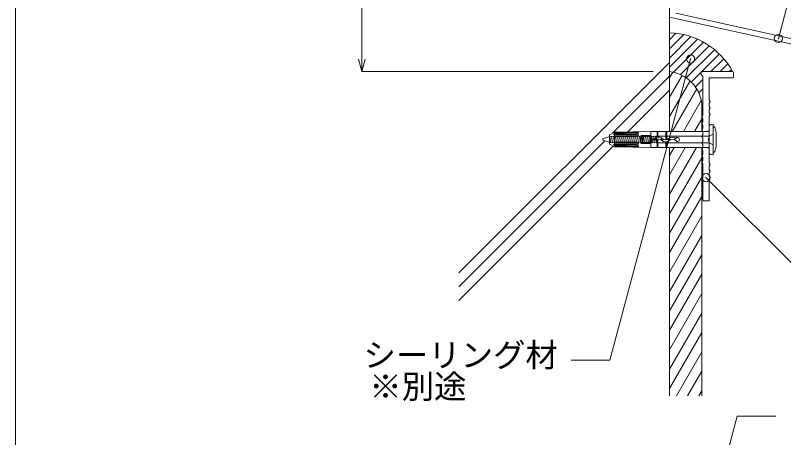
# Model space of a CAD drawing. Units: millimetres at full size, sheet at 1:5; details may follow other scales. Extents: x -675 to 675, y -471 to 460.
# Drawn here: x -675 to -437.8, y 78.1 to 208.6 of the extents above; entities that cross this region are included whole.
import ezdxf
from ezdxf.enums import TextEntityAlignment as Align

# ---------------------------------------------------------------- set-up
doc = ezdxf.new("R2010")
doc.units = ezdxf.units.MM
doc.header["$LTSCALE"] = 5
doc.header["$PDMODE"] = 32
doc.header["$PDSIZE"] = 2.5
doc.layers.add('1-0_芯・寸法線', color=7, linetype='Continuous', lineweight=18)
doc.layers.add('F-F', color=7, linetype='Continuous', lineweight=18)
doc.styles.add('ＭＳ ゴシック', font='')
doc.styles.get('ＭＳ ゴシック').set_extended_font_data('MS Gothic')

msp = doc.modelspace()

# ---------------------------------------------------------------- linework, layer by layer
at = {"layer": '1-0_芯・寸法線'}
for p, q in [((-568.023, 191.222), (-568.023, 251.222)), ((-473.023, 251.222), (-473.023, 172.722)), ((-439.404, 201.423), (-434.796, 218.62)), ((-471.024, 209.222), (-403.024, 194.222)), ((-473.024, 208.515), (-473.024, 208.515)), ((-473.024, 208.432), (-473.024, 208.015)), ((-426.808, 197.821), (-473.024, 208.015)), ((-473.023, 201.056), (-471.018, 203.061)), ((-473.023, 198.228), (-468.617, 202.634)), ((-473.023, 195.399), (-466.416, 202.007)), ((-473.023, 192.571), (-464.384, 201.21)), ((-471.761, 191.004), (-462.502, 200.263)), ((-469.647, 190.29), (-460.757, 199.18)), ((-467.841, 189.267), (-459.14, 197.969)), ((-568.023, 191.222), (-569.059, 195.086)), ((-568.023, 191.222), (-566.988, 195.086)), ((-466.499, 195.1), (-491.426, 102.072)), ((-463.058, 191.222), (-457.647, 196.633)), ((-460.23, 191.222), (-456.276, 195.176)), ((-538.023, 128.985), (-473.023, 193.985)), ((-457.401, 191.222), (-455.027, 193.597)), ((-568.023, 191.222), (-478.023, 191.222)), ((-473.023, 189.286), (-472.001, 191.057)), ((-473.023, 183.286), (-469.125, 190.038)), ((-466.299, 187.982), (-463.221, 191.059)), ((-463.221, 190.222), (-463.221, 191.222)), ((-453.521, 191.222), (-463.221, 191.222)), ((-463.221, 190.222), (-462.721, 189.722)), ((-454.573, 191.222), (-453.905, 191.89)), ((-453.221, 189.522), (-453.221, 190.922)), ((-490.628, 172.138), (-473.023, 189.742)), ((-473.023, 177.286), (-466.653, 188.319)), ((-465.007, 186.445), (-462.721, 188.731)), ((-462.721, 177.723), (-462.721, 189.722)), ((-460.727, 182.473), (-460.727, 189.222)), ((-453.521, 189.222), (-460.727, 189.222)), ((-485.928, 172.595), (-473.023, 185.5)), ((-472.194, 172.722), (-464.616, 185.848)), ((-463.977, 184.646), (-462.721, 185.902)), ((-468.73, 172.722), (-463.2, 182.3)), ((-463.255, 182.54), (-463.221, 182.574)), ((-463.023, 181.222), (-463.023, 172.722)), ((-460.727, 182.473), (-460.427, 181.972)), ((-460.427, 181.972), (-460.727, 181.472)), ((-460.727, 180.494), (-460.727, 181.472)), ((-460.727, 180.494), (-460.427, 179.994)), ((-460.427, 179.994), (-460.727, 179.494)), ((-460.727, 178.475), (-460.727, 179.494)), ((-460.727, 178.475), (-460.427, 177.975)), ((-460.427, 177.975), (-460.727, 177.475)), ((-465.266, 172.722), (-463.023, 176.606)), ((-462.721, 177.723), (-463.023, 177.219)), ((-462.721, 175.71), (-463.023, 175.207)), ((-460.727, 170.722), (-460.727, 177.475)), ((-462.721, 173.712), (-463.023, 173.209)), ((-460.727, 174.253), (-460.727, 166.191)), ((-459.496, 174.972), (-460.278, 174.884)), ((-459.496, 170.222), (-459.496, 174.972)), ((-459.496, 174.167), (-459.496, 166.277)), ((-491.478, 171.112), (-493.448, 170.516)), ((-491.496, 171.629), (-489.97, 172.524)), ((-491.496, 171.629), (-491.496, 168.816)), ((-490.266, 171.237), (-490.862, 171.112)), ((-489.97, 171.967), (-490.277, 171.722)), ((-483.152, 171.722), (-490.277, 171.722)), ((-490.266, 171.237), (-489.958, 169.207)), ((-489.65, 171.237), (-490.247, 171.112)), ((-489.97, 172.351), (-490.172, 172.222)), ((-483.079, 172.222), (-490.172, 172.222)), ((-489.97, 171.361), (-490.172, 171.097)), ((-483.178, 171.097), (-490.172, 171.097)), ((-478.758, 172.722), (-489.97, 172.524)), ((-489.97, 172.351), (-489.97, 172.524)), ((-482.573, 172.492), (-489.97, 172.351)), ((-489.97, 171.967), (-489.97, 172.222)), ((-489.97, 171.967), (-482.573, 172.136)), ((-489.97, 171.361), (-489.97, 171.722)), ((-482.573, 171.607), (-489.97, 171.361)), ((-489.97, 170.222), (-489.97, 171.097)), ((-489.65, 171.237), (-489.343, 169.207)), ((-489.035, 171.237), (-489.631, 171.112)), ((-489.035, 171.237), (-488.727, 169.207)), ((-488.42, 171.237), (-489.016, 171.112)), ((-488.42, 171.237), (-488.112, 169.207)), ((-487.804, 171.237), (-488.401, 171.112)), ((-487.804, 171.237), (-487.496, 169.207)), ((-487.189, 171.237), (-487.785, 171.112)), ((-487.189, 171.237), (-486.881, 169.207)), ((-486.573, 171.237), (-487.17, 171.112)), ((-486.573, 171.237), (-486.266, 169.207)), ((-485.958, 171.237), (-486.554, 171.112)), ((-485.958, 171.237), (-485.65, 169.207)), ((-485.343, 171.237), (-485.939, 171.112)), ((-485.343, 171.237), (-485.035, 169.207)), ((-484.727, 171.237), (-485.324, 171.112)), ((-484.727, 171.237), (-484.42, 169.207)), ((-484.112, 171.237), (-484.708, 171.112)), ((-484.112, 171.237), (-483.804, 169.207)), ((-484.112, 171.237), (-483.804, 169.207)), ((-483.496, 171.237), (-484.093, 171.112)), ((-483.496, 171.237), (-483.189, 169.207)), ((-482.881, 171.237), (-483.478, 171.112)), ((-482.881, 171.237), (-482.573, 169.207)), ((-482.266, 171.237), (-482.862, 171.112)), ((-482.266, 171.237), (-481.958, 169.207)), ((-481.65, 171.237), (-482.247, 171.112)), ((-481.835, 171.285), (-481.835, 169.16)), ((-479.004, 171.41), (-481.712, 171.41)), ((-479.004, 171.16), (-481.712, 171.16)), ((-481.65, 171.237), (-481.343, 169.207)), ((-481.035, 171.237), (-481.631, 171.112)), ((-481.223, 171.16), (-481.223, 169.285)), ((-481.035, 171.237), (-480.727, 169.207)), ((-480.42, 171.237), (-481.016, 171.112)), ((-480.42, 171.237), (-480.112, 169.207)), ((-479.804, 171.237), (-480.401, 171.112)), ((-479.804, 171.237), (-479.496, 169.207)), ((-479.189, 171.237), (-479.785, 171.112)), ((-479.189, 171.237), (-478.881, 169.207)), ((-478.573, 171.237), (-479.17, 171.112)), ((-479.06, 171.16), (-479.06, 169.285)), ((-478.758, 171.343), (-478.758, 172.722)), ((-476.865, 172.722), (-478.758, 172.722)), ((-478.758, 170.91), (-478.758, 169.535)), ((-478.573, 171.237), (-478.266, 169.207)), ((-478.573, 171.237), (-478.266, 169.207)), ((-478.573, 171.237), (-478.266, 169.207)), ((-477.958, 171.237), (-478.554, 171.112)), ((-478.512, 170.91), (-478.512, 170.597)), ((-477.958, 171.237), (-477.65, 169.207)), ((-477.343, 171.237), (-477.939, 171.112)), ((-477.343, 171.237), (-477.035, 169.207)), ((-477.035, 169.21), (-477.035, 171.237)), ((-476.865, 172.722), (-476.865, 170.859)), ((-476.59, 172.722), (-476.59, 170.925)), ((-474.157, 172.722), (-476.59, 172.722)), ((-474.157, 172.722), (-474.157, 170.101)), ((-473.882, 172.722), (-473.882, 170.147)), ((-461.22, 172.722), (-473.882, 172.722)), ((-462.721, 171.698), (-463.023, 171.195)), ((-460.727, 171.237), (-460.727, 169.207)), ((-458.573, 170.222), (-458.573, 172.354)), ((-538.023, 124.742), (-492.965, 169.8)), ((-493.448, 169.929), (-491.208, 169.332)), ((-491.496, 168.816), (-489.97, 167.921)), ((-489.958, 169.21), (-490.592, 169.332)), ((-483.152, 168.722), (-490.277, 168.722)), ((-489.97, 168.477), (-490.277, 168.722)), ((-483.178, 169.347), (-490.172, 169.347)), ((-489.97, 169.084), (-490.172, 169.347)), ((-489.343, 169.21), (-489.977, 169.332)), ((-489.97, 170.222), (-489.97, 169.347)), ((-489.97, 169.084), (-489.97, 168.722)), ((-482.573, 168.838), (-489.97, 169.084)), ((-489.97, 168.477), (-482.573, 168.309)), ((-489.97, 168.477), (-489.97, 168.222)), ((-488.728, 169.21), (-489.362, 169.332)), ((-488.112, 169.21), (-488.746, 169.332)), ((-487.497, 169.21), (-488.131, 169.332)), ((-486.882, 169.21), (-487.515, 169.332)), ((-486.266, 169.21), (-486.9, 169.332)), ((-485.651, 169.21), (-486.285, 169.332)), ((-485.035, 169.21), (-485.669, 169.332)), ((-484.42, 169.21), (-485.054, 169.332)), ((-483.805, 169.21), (-484.438, 169.332)), ((-483.805, 169.21), (-484.438, 169.332)), ((-483.189, 169.21), (-483.823, 169.332)), ((-482.574, 169.21), (-483.208, 169.332)), ((-481.958, 169.21), (-482.592, 169.332)), ((-481.343, 169.21), (-481.977, 169.332)), ((-479.004, 169.285), (-481.712, 169.285)), ((-479.004, 169.035), (-481.712, 169.035)), ((-480.728, 169.21), (-481.362, 169.332)), ((-480.112, 169.21), (-480.746, 169.332)), ((-479.497, 169.21), (-480.131, 169.332)), ((-478.882, 169.21), (-479.515, 169.332)), ((-478.266, 169.21), (-478.9, 169.332)), ((-478.266, 169.21), (-478.9, 169.332)), ((-478.266, 169.21), (-478.9, 169.332)), ((-478.758, 169.102), (-478.758, 167.722)), ((-478.512, 169.847), (-478.512, 169.535)), ((-477.651, 169.21), (-478.285, 169.332)), ((-477.251, 170.347), (-478.266, 170.347)), ((-477.251, 170.097), (-478.266, 170.097)), ((-477.958, 170.347), (-477.958, 170.097)), ((-477.035, 169.21), (-477.669, 169.332)), ((-477.035, 169.207), (-460.727, 169.207)), ((-476.865, 170.258), (-476.865, 167.722)), ((-476.59, 170.33), (-476.59, 167.722)), ((-474.157, 169.507), (-474.157, 167.722)), ((-473.882, 169.55), (-473.882, 167.722)), ((-462.721, 169.716), (-463.023, 169.213)), ((-460.727, 170.722), (-461.027, 170.222)), ((-461.027, 170.222), (-460.727, 169.722)), ((-460.727, 162.965), (-460.727, 169.722)), ((-460.727, 169.207), (-459.496, 168.582)), ((-459.496, 170.222), (-459.496, 165.472)), ((-458.573, 170.222), (-458.573, 168.09)), ((-538.023, 120.5), (-490.368, 168.155)), ((-483.079, 168.222), (-490.172, 168.222)), ((-489.97, 168.094), (-490.172, 168.222)), ((-482.573, 167.953), (-489.97, 168.094)), ((-489.97, 168.094), (-489.97, 167.921)), ((-478.758, 167.722), (-489.97, 167.921)), ((-476.865, 167.722), (-478.758, 167.722)), ((-474.157, 167.722), (-476.59, 167.722)), ((-461.22, 167.722), (-473.882, 167.722)), ((-473.023, 165.286), (-471.617, 167.722)), ((-473.023, 159.286), (-468.152, 167.722)), ((-473.023, 153.286), (-464.688, 167.722)), ((-473.023, 167.722), (-473.023, 90.983)), ((-463.023, 167.722), (-463.023, 90.983)), ((-462.721, 167.718), (-463.023, 167.215)), ((-473.023, 147.286), (-463.023, 164.606)), ((-462.721, 165.72), (-463.023, 165.217)), ((-462.721, 163.738), (-463.023, 163.235)), ((-459.496, 165.472), (-460.278, 165.56)), ((-460.727, 162.965), (-460.427, 162.465)), ((-460.427, 162.465), (-460.727, 161.965)), ((-460.727, 160.968), (-460.727, 161.965)), ((-460.727, 160.968), (-460.427, 160.468)), ((-460.427, 160.468), (-460.727, 159.968)), ((-460.727, 158.959), (-460.727, 159.968)), ((-460.727, 158.959), (-460.427, 158.459)), ((-473.023, 141.286), (-463.023, 158.606)), ((-461.724, 158.429), (-397.169, 93.873)), ((-460.427, 158.459), (-460.727, 157.959)), ((-460.727, 151.522), (-460.727, 157.959)), ((-473.023, 135.286), (-463.023, 152.606)), ((-461.027, 151.222), (-462.421, 151.222)), ((-473.023, 129.286), (-463.023, 146.606)), ((-473.023, 123.286), (-463.023, 140.606)), ((-473.023, 117.286), (-463.023, 134.606)), ((-473.023, 111.286), (-463.023, 128.606)), ((-473.023, 105.286), (-463.023, 122.606)), ((-473.023, 99.286), (-463.023, 116.606)), ((-473.023, 93.286), (-463.023, 110.606)), ((-470.889, 90.983), (-463.023, 104.606)), ((-503.426, 102.072), (-491.426, 102.072)), ((-467.425, 90.983), (-463.023, 98.606)), ((-463.961, 90.983), (-463.023, 92.606)), ((-452.152, 84.698), (-468.023, 25.465)), ((-452.152, 84.698), (-440.152, 84.698))]:
    msp.add_line(p, q, dxfattribs=at)
for points in [[(-462.721, 175.71), (-462.721, 176.707), (-463.023, 177.219)], [(-462.721, 173.712), (-462.721, 174.694), (-463.023, 175.207)], [(-462.721, 171.698), (-462.721, 172.696), (-463.023, 173.209)], [(-490.881, 171.237), (-491.478, 171.112), (-491.208, 169.332)], [(-490.881, 171.237), (-490.573, 169.207), (-491.208, 169.332)], [(-477.343, 171.237), (-460.727, 171.237), (-459.496, 171.862)], [(-462.721, 169.716), (-462.721, 170.682), (-463.023, 171.195)], [(-462.721, 167.718), (-462.721, 168.7), (-463.023, 169.213)], [(-462.721, 165.72), (-462.721, 166.702), (-463.023, 167.215)], [(-462.721, 163.738), (-462.721, 164.704), (-463.023, 165.217)], [(-462.721, 151.522), (-462.721, 162.722), (-463.023, 163.235)]]:
    msp.add_lwpolyline(points, dxfattribs=at)
for centre, radius, start, end in [((-472.824, 208.432), 0.2, 135, 180), ((-473.885, 179.975), 23.264, 28.91375, 87.87601), ((-474.329, 179.917), 11.381, 6.58685, 83.41315), ((-453.521, 190.922), 0.3, 0, 90), ((-453.521, 189.522), 0.3, 270, 0), ((-462.421, 151.522), 0.3, 180, 270), ((-461.027, 151.522), 0.3, 270, 0)]:
    msp.add_arc(centre, radius, start, end, dxfattribs=at)
for centre, major_axis, ratio, start_param, end_param in [((-461.22, 173.222), (0, 0.5), 0.984615, 3.1415924, 4.712389), ((-460.235, 174.253), (0, 0.633), 0.777328, 0.0872665, 1.5707963), ((-459.406, 173.668), (0, 0.513), 0.777328, 5.1964622, 6.5129023), ((-464.5, 170.222), (0, 7.917), 0.777328, 4.9850364, 5.1964622), ((-483.178, 171.722), (0, 0.625), 0.984615, 3.1415686, 4.5262609), ((-483.152, 172.347), (0, 0.625), 0.984615, 3.1415835, 4.3668211), ((-483.079, 172.847), (0, 0.625), 0.984615, 3.1415926, 4.1068198), ((-481.712, 171.285), (0, 0.125), 0.984615, 6.2831853, 9.424778), ((-479.004, 170.91), (0, 0.5), 0.984615, 4.712389, 6.2831853), ((-479.004, 170.91), (0, 0.25), 0.984615, 4.712389, 6.2831853), ((-476.363, 169.316), (0, 1.625), 0.984615, 5.5303847, 7.1016632), ((-476.727, 172.847), (0, 0.188), 0.984615, 2.300524, 3.9826613), ((-474.02, 172.847), (0, 0.188), 0.984615, 2.300524, 3.9826613), ((-472.157, 169.316), (0, 1.625), 0.984615, 5.5643851, 7.0359859), ((-470.573, 170.222), (0, 0.625), 0.984615, 2.1381187, 7.3225704), ((-493.343, 170.222), (0, 0.312), 0.984615, 0.3490659, 2.7925268), ((-483.178, 168.722), (0, 0.625), 0.984615, 4.8985171, 6.2832094), ((-483.152, 168.097), (0, 0.625), 0.984615, 5.0579569, 6.2831945), ((-481.712, 169.16), (0, 0.125), 0.984615, 6.2831853, 7.8539816), ((-481.712, 169.16), (0, 0.125), 0.984615, 1.5707963, 3.1415927), ((-479.004, 169.535), (0, 0.5), 0.984615, 3.1415927, 4.712389), ((-479.004, 169.535), (0, 0.25), 0.984615, 3.1415927, 4.712389), ((-478.266, 170.597), (0, 0.25), 0.984615, 1.5707963, 3.1415927), ((-478.266, 169.847), (0, 0.25), 0.984615, 6.2831853, 7.8539816), ((-477.711, 170.597), (0, 0.25), 0.984615, 3.1415926, 3.9600705), ((-477.251, 170.097), (0, 0.25), 0.984615, 5.7420858, 6.2831853), ((-477.251, 170.347), (0, 0.25), 0.984615, 3.1415927, 3.6826922), ((-476.363, 168.847), (0, 1.5), 0.984615, 5.5303611, 6.8242848), ((-476.363, 171.597), (0, 1.5), 0.984615, 2.6004931, 2.7304548), ((-476.363, 171.597), (0, 1.5), 0.984615, 3.5527305, 3.8761483), ((-474.26, 169.316), (0, 1.625), 0.984615, 0.7170457, 0.7692857), ((-474.26, 171.129), (0, 1.625), 0.984615, 2.3894412, 3.8937441), ((-476.363, 171.129), (0, 1.625), 0.984615, 3.8586383, 3.9659091), ((-474.26, 171.597), (0, 1.5), 0.984615, 2.3894717, 3.8937136), ((-474.26, 168.847), (0, 1.5), 0.984615, 0.4111379, 0.6797399), ((-474.26, 168.847), (0, 1.5), 0.984615, 5.5307109, 5.8720474), ((-472.157, 171.129), (0, 1.625), 0.984615, 2.3891183, 2.424547), ((-474.26, 169.316), (0, 1.625), 0.984615, 5.5307109, 5.5661396), ((-472.157, 168.847), (0, 1.5), 0.984615, 5.4776983, 7.0360095), ((-472.157, 171.597), (0, 1.5), 0.984615, 2.3887684, 2.7304548), ((-472.157, 171.597), (0, 1.5), 0.984615, 3.5527305, 3.9323051), ((-483.079, 167.597), (0, 0.625), 0.984615, 5.3179582, 6.2831853), ((-476.727, 167.597), (0, 0.188), 0.984615, 5.4421166, 7.124254), ((-474.02, 167.597), (0, 0.188), 0.984615, 5.4421166, 7.124254), ((-461.22, 167.222), (0, 0.5), 0.984615, 4.712389, 6.2831856), ((-460.235, 166.191), (0, 0.633), 0.777328, 1.5707963, 3.0543262), ((-459.406, 166.777), (0, 0.513), 0.777328, 2.9118756, 4.2283158), ((-464.5, 170.222), (0, 7.917), 0.777328, 4.2283158, 4.4397415)]:
    msp.add_ellipse(centre, major_axis=major_axis, ratio=ratio, start_param=start_param, end_param=end_param, dxfattribs=at)
for p in [(-439.404, 201.423), (-466.499, 195.1), (-461.724, 158.429)]:
    msp.add_point(p, dxfattribs=at)
at = {"layer": 'F-F'}
msp.add_line((-675, 460), (-675, -440), dxfattribs=at)

# ---------------------------------------------------------------- texts
at = {"layer": '1-0_芯・寸法線', "style": 'ＭＳ ゴシック'}
for s, p in [('シーリング材', (-567.5, 97.765)), ('※別途', (-565.709, 88.043))]:
    msp.add_text(s, height=7.331, dxfattribs=at).set_placement(p, align=Align.BOTTOM_LEFT)

doc.saveas('drawing.dxf')
